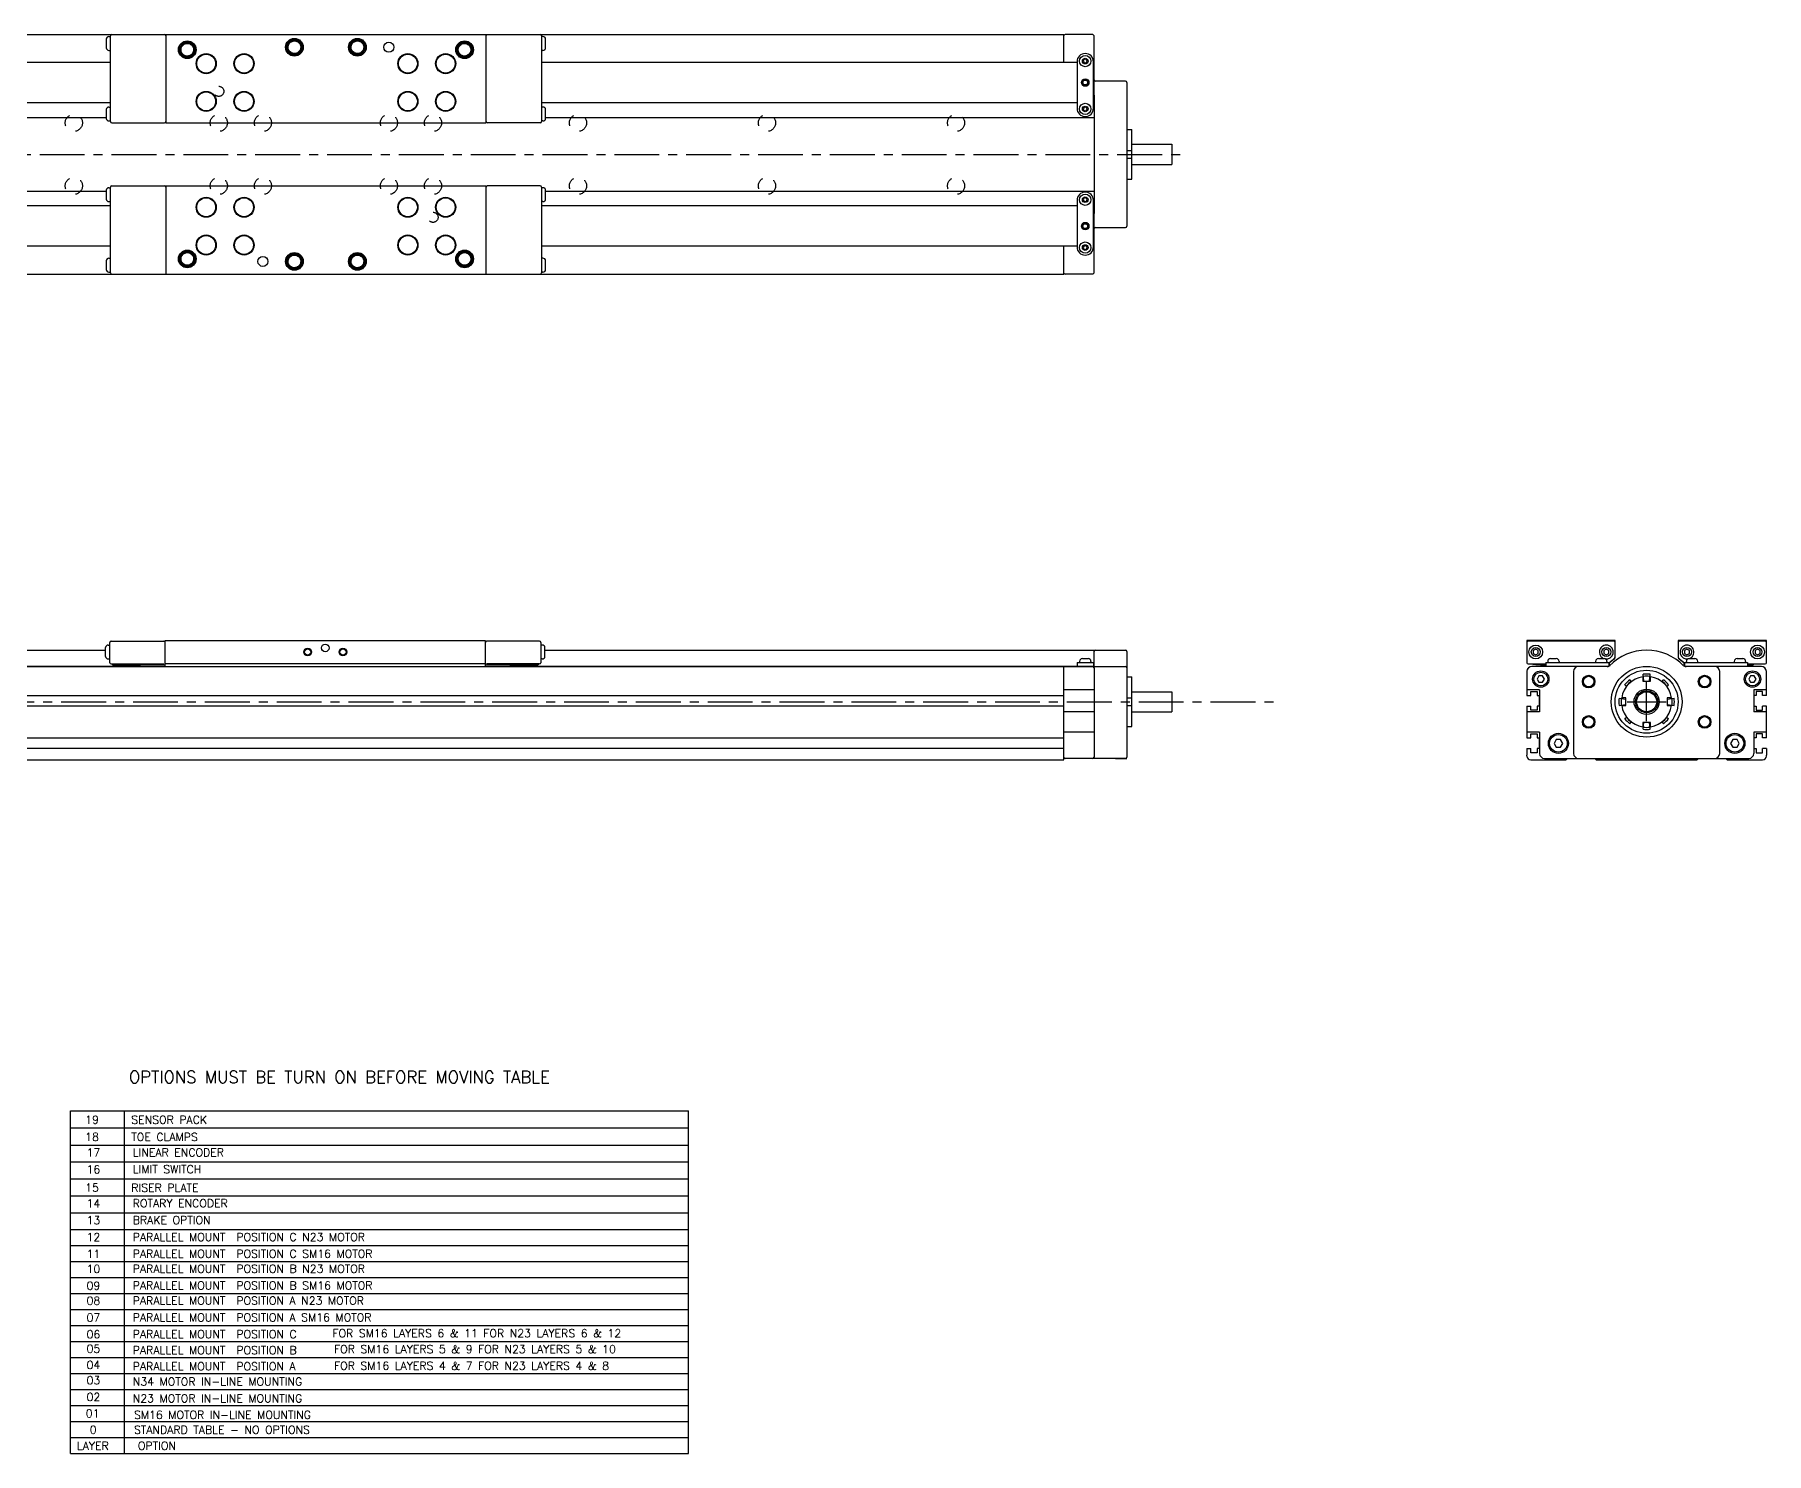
# Model space of a CAD drawing. Extents: x -3.5 to 44.4, y 2.1 to 24.3.
# Drawn here: x 17.36 to 44.4, y 2.09 to 24.26 of the extents above; entities that cross this region are included whole.
import ezdxf
from ezdxf.enums import TextEntityAlignment as Align

# ---------------------------------------------------------------- set-up
doc = ezdxf.new("R2010")
doc.units = 0
doc.header["$LTSCALE"] = 1.87
doc.header["$MEASUREMENT"] = 0
doc.linetypes.add('CENTER', pattern=[0.6, 0.375, -0.075, 0.075, -0.075])
doc.linetypes.add('HIDDEN', pattern=[0.2, 0.1, -0.1])
doc.layers.get('0').update_dxf_attribs({"linetype": 'CONTINUOUS'})
doc.styles.add('ROMANS', font='ROMANS')

msp = doc.modelspace()

# ---------------------------------------------------------------- linework, layer by layer
for p, q in [((10.38, 24.258), (33.431, 24.258)), ((18.474, 24.189), (18.474, 24.051)), ((18.515, 24.229), (18.539, 24.229)), ((18.539, 22.9), (18.539, 24.238)), ((19.405, 24.258), (19.405, 22.88)), ((24.405, 24.258), (24.405, 22.88)), ((25.271, 24.238), (25.271, 22.9)), ((25.295, 24.229), (25.271, 24.229)), ((25.336, 24.051), (25.336, 24.189)), ((33.431, 23.825), (33.431, 24.258)), ((33.883, 24.258), (33.45, 24.258)), ((33.903, 23.316), (33.903, 24.238)), ((18.539, 23.825), (10.173, 23.825)), ((18.515, 24.012), (18.539, 24.012)), ((19.622, 24.022), (19.641, 24.022)), ((21.295, 24.061), (21.315, 24.061)), ((22.279, 24.061), (22.299, 24.061)), ((23.952, 24.022), (23.972, 24.022)), ((25.295, 24.012), (25.271, 24.012)), ((33.637, 23.825), (25.271, 23.825)), ((33.637, 23.835), (33.637, 23.107)), ((33.748, 23.874), (33.731, 23.845)), ((33.731, 23.845), (33.748, 23.815)), ((33.782, 23.874), (33.748, 23.874)), ((33.748, 23.815), (33.782, 23.815)), ((33.765, 23.963), (33.765, 23.963)), ((33.799, 23.845), (33.782, 23.874)), ((33.782, 23.815), (33.799, 23.845)), ((33.893, 23.107), (33.893, 23.835)), ((33.893, 23.71), (33.903, 23.705)), ((33.903, 23.316), (33.893, 23.311)), ((33.903, 23.313), (33.903, 21.463)), ((34.395, 23.53), (33.923, 23.53)), ((34.415, 23.51), (34.415, 21.266)), ((18.539, 23.195), (10.173, 23.195)), ((18.474, 23.087), (18.474, 22.949)), ((18.515, 23.126), (18.539, 23.126)), ((33.637, 23.195), (25.271, 23.195)), ((25.295, 23.126), (25.271, 23.126)), ((25.336, 22.949), (25.336, 23.087)), ((33.748, 23.126), (33.731, 23.097)), ((33.731, 23.097), (33.748, 23.067)), ((33.782, 23.126), (33.748, 23.126)), ((33.748, 23.067), (33.782, 23.067)), ((33.799, 23.097), (33.782, 23.126)), ((33.782, 23.067), (33.799, 23.097)), ((33.903, 23.195), (33.893, 23.195)), ((9.907, 22.961), (18.474, 22.961)), ((18.515, 22.91), (18.539, 22.91)), ((18.559, 22.88), (19.386, 22.88)), ((19.405, 22.88), (24.405, 22.88)), ((25.252, 22.88), (24.425, 22.88)), ((25.295, 22.91), (25.271, 22.91)), ((25.336, 22.961), (33.903, 22.961)), ((33.765, 22.979), (33.765, 22.979)), ((34.415, 22.777), (34.493, 22.777)), ((34.493, 21.999), (34.493, 22.777)), ((34.493, 22.546), (35.119, 22.546)), ((35.119, 22.546), (35.119, 22.231)), ((34.415, 22.447), (34.493, 22.447)), ((34.415, 22.329), (34.493, 22.329)), ((34.493, 22.231), (35.119, 22.231)), ((34.415, 21.999), (34.493, 21.999)), ((9.907, 21.815), (18.474, 21.815)), ((18.474, 21.827), (18.474, 21.689)), ((18.515, 21.866), (18.539, 21.866)), ((18.515, 21.65), (18.539, 21.65)), ((18.539, 20.538), (18.539, 21.876)), ((18.559, 21.896), (19.386, 21.896)), ((19.405, 21.896), (19.405, 20.518)), ((19.405, 21.896), (24.405, 21.896)), ((24.405, 21.896), (24.405, 20.518)), ((25.252, 21.896), (24.425, 21.896)), ((25.271, 21.876), (25.271, 20.538)), ((25.295, 21.866), (25.271, 21.866)), ((25.295, 21.65), (25.271, 21.65)), ((25.336, 21.689), (25.336, 21.827)), ((25.336, 21.815), (33.903, 21.815)), ((33.637, 21.67), (33.637, 20.941)), ((33.748, 21.709), (33.731, 21.679)), ((33.731, 21.679), (33.748, 21.65)), ((33.782, 21.709), (33.748, 21.709)), ((33.748, 21.65), (33.782, 21.65)), ((33.765, 21.798), (33.765, 21.798)), ((33.799, 21.679), (33.782, 21.709)), ((33.782, 21.65), (33.799, 21.679)), ((33.893, 20.941), (33.893, 21.67)), ((18.539, 21.581), (10.173, 21.581)), ((33.637, 21.581), (25.271, 21.581)), ((33.903, 21.581), (33.893, 21.581)), ((33.893, 21.466), (33.903, 21.461)), ((33.903, 20.538), (33.903, 21.461)), ((33.923, 21.246), (34.395, 21.246)), ((18.539, 20.951), (10.173, 20.951)), ((33.637, 20.951), (25.271, 20.951)), ((33.431, 20.518), (33.431, 20.951)), ((33.748, 20.961), (33.731, 20.931)), ((33.731, 20.931), (33.748, 20.902)), ((33.782, 20.961), (33.748, 20.961)), ((33.748, 20.902), (33.782, 20.902)), ((33.799, 20.931), (33.782, 20.961)), ((33.782, 20.902), (33.799, 20.931)), ((33.903, 21.071), (33.893, 21.066)), ((18.474, 20.725), (18.474, 20.587)), ((18.515, 20.764), (18.539, 20.764)), ((19.622, 20.754), (19.641, 20.754)), ((21.295, 20.715), (21.315, 20.715)), ((22.279, 20.715), (22.299, 20.715)), ((23.952, 20.754), (23.972, 20.754)), ((25.295, 20.764), (25.271, 20.764)), ((25.336, 20.587), (25.336, 20.725)), ((33.765, 20.813), (33.765, 20.813)), ((10.38, 20.518), (33.431, 20.518)), ((18.515, 20.548), (18.539, 20.548)), ((25.295, 20.548), (25.271, 20.548)), ((33.883, 20.518), (33.45, 20.518)), ((9.848, 14.643), (18.464, 14.643)), ((18.464, 14.544), (18.464, 14.682)), ((18.506, 14.722), (18.529, 14.722)), ((18.529, 14.446), (18.529, 14.761)), ((18.549, 14.781), (19.376, 14.781)), ((19.395, 14.387), (19.395, 14.791)), ((19.395, 14.791), (24.395, 14.791)), ((24.395, 14.791), (24.395, 14.387)), ((25.242, 14.781), (24.415, 14.781)), ((25.262, 14.761), (25.262, 14.446)), ((25.285, 14.722), (25.262, 14.722)), ((25.326, 14.544), (25.326, 14.682)), ((25.326, 14.643), (33.903, 14.643)), ((33.903, 14.387), (33.903, 14.643)), ((33.923, 14.643), (34.395, 14.643)), ((34.415, 14.623), (34.415, 12.97)), ((40.664, 14.791), (40.664, 14.446)), ((42.042, 14.791), (40.664, 14.791)), ((42.022, 14.781), (40.684, 14.781)), ((40.802, 14.659), (40.763, 14.636)), ((40.763, 14.636), (40.763, 14.591)), ((40.841, 14.636), (40.802, 14.659)), ((40.841, 14.591), (40.841, 14.636)), ((41.904, 14.659), (41.865, 14.636)), ((41.865, 14.636), (41.865, 14.591)), ((41.944, 14.636), (41.904, 14.659)), ((41.944, 14.591), (41.944, 14.636)), ((42.042, 14.534), (42.042, 14.791)), ((43.026, 14.791), (43.026, 14.534)), ((44.404, 14.791), (43.026, 14.791)), ((44.385, 14.781), (43.046, 14.781)), ((43.164, 14.659), (43.125, 14.636)), ((43.125, 14.636), (43.125, 14.591)), ((43.203, 14.636), (43.164, 14.659)), ((43.203, 14.591), (43.203, 14.636)), ((44.266, 14.659), (44.227, 14.636)), ((44.227, 14.636), (44.227, 14.591)), ((44.306, 14.636), (44.266, 14.659)), ((44.306, 14.591), (44.306, 14.636)), ((44.404, 14.446), (44.404, 14.791)), ((9.848, 14.387), (34.395, 14.387)), ((9.907, 14.392), (18.897, 14.392)), ((18.506, 14.505), (18.529, 14.505)), ((18.549, 14.426), (19.376, 14.426)), ((18.573, 14.426), (18.573, 14.412)), ((18.573, 14.412), (19.383, 14.412)), ((19.007, 14.412), (19.004, 14.411)), ((19.022, 14.412), (19.006, 14.406)), ((24.395, 14.426), (19.395, 14.426)), ((24.408, 14.412), (25.218, 14.412)), ((25.242, 14.426), (24.415, 14.426)), ((24.778, 14.406), (24.762, 14.412)), ((24.78, 14.411), (24.777, 14.412)), ((24.887, 14.392), (33.903, 14.392)), ((25.218, 14.426), (25.218, 14.412)), ((25.285, 14.505), (25.262, 14.505)), ((33.431, 12.928), (33.431, 14.387)), ((33.637, 14.451), (33.893, 14.451)), ((33.637, 14.451), (33.637, 14.392)), ((33.667, 14.387), (33.667, 14.392)), ((33.677, 14.467), (33.677, 14.451)), ((33.716, 14.392), (33.716, 14.387)), ((33.72, 14.51), (33.811, 14.51)), ((33.814, 14.392), (33.814, 14.387)), ((33.854, 14.467), (33.854, 14.451)), ((33.893, 14.451), (33.893, 14.392)), ((33.903, 14.367), (33.903, 12.97)), ((40.684, 14.426), (40.959, 14.426)), ((41.928, 14.387), (40.743, 14.387)), ((40.763, 14.591), (40.802, 14.568)), ((40.768, 14.423), (40.777, 14.422)), ((40.802, 14.568), (40.841, 14.591)), ((40.861, 14.419), (40.861, 14.417)), ((40.876, 14.412), (40.876, 14.418)), ((40.876, 14.412), (40.959, 14.412)), ((40.879, 14.426), (40.879, 14.412)), ((40.959, 14.451), (40.959, 14.392)), ((40.959, 14.451), (41.944, 14.451)), ((40.959, 14.392), (41.942, 14.392)), ((40.989, 14.467), (40.989, 14.451)), ((41.028, 14.392), (41.028, 14.387)), ((41.032, 14.51), (41.123, 14.51)), ((41.127, 14.392), (41.127, 14.387)), ((41.166, 14.467), (41.166, 14.451)), ((41.218, 14.387), (41.218, 14.392)), ((41.607, 14.387), (41.607, 14.392)), ((41.727, 14.387), (41.727, 14.392)), ((41.737, 14.467), (41.737, 14.451)), ((41.776, 14.392), (41.776, 14.387)), ((41.78, 14.51), (41.871, 14.51)), ((41.865, 14.591), (41.904, 14.568)), ((41.875, 14.392), (41.875, 14.387)), ((41.904, 14.568), (41.944, 14.591)), ((41.914, 14.467), (41.914, 14.451)), ((41.944, 14.442), (42.035, 14.519)), ((41.944, 14.451), (41.944, 14.393)), ((41.949, 14.412), (41.944, 14.412)), ((42.028, 14.503), (41.949, 14.437)), ((41.949, 14.446), (41.949, 14.412)), ((43.033, 14.519), (43.125, 14.442)), ((43.121, 14.436), (43.04, 14.503)), ((43.12, 14.412), (43.12, 14.436)), ((43.12, 14.412), (43.125, 14.412)), ((43.123, 14.444), (43.123, 14.412)), ((43.125, 14.591), (43.164, 14.568)), ((43.125, 14.451), (43.125, 14.393)), ((43.125, 14.451), (44.109, 14.451)), ((43.126, 14.392), (44.109, 14.392)), ((44.326, 14.387), (43.141, 14.387)), ((43.154, 14.467), (43.154, 14.451)), ((43.164, 14.568), (43.203, 14.591)), ((43.194, 14.392), (43.194, 14.387)), ((43.198, 14.51), (43.288, 14.51)), ((43.292, 14.392), (43.292, 14.387)), ((43.331, 14.467), (43.331, 14.451)), ((43.341, 14.387), (43.341, 14.392)), ((43.462, 14.387), (43.462, 14.392)), ((43.851, 14.387), (43.851, 14.392)), ((43.902, 14.467), (43.902, 14.451)), ((43.942, 14.392), (43.942, 14.387)), ((43.946, 14.51), (44.036, 14.51)), ((44.04, 14.392), (44.04, 14.387)), ((44.079, 14.467), (44.079, 14.451)), ((44.109, 14.451), (44.109, 14.392)), ((44.109, 14.426), (44.385, 14.426)), ((44.109, 14.412), (44.193, 14.412)), ((44.193, 14.426), (44.193, 14.412)), ((44.193, 14.417), (44.207, 14.417)), ((44.207, 14.426), (44.207, 14.417)), ((44.227, 14.591), (44.266, 14.568)), ((44.266, 14.568), (44.306, 14.591)), ((34.415, 14.225), (34.493, 14.225)), ((34.493, 13.447), (34.493, 14.225)), ((40.664, 14.308), (40.664, 13.933)), ((40.852, 14.239), (40.824, 14.19)), ((40.824, 14.19), (40.852, 14.141)), ((40.909, 14.239), (40.852, 14.239)), ((40.852, 14.141), (40.909, 14.141)), ((40.937, 14.19), (40.909, 14.239)), ((40.909, 14.141), (40.937, 14.19)), ((41.392, 14.308), (41.392, 13.029)), ((42.191, 14.099), (42.222, 14.075)), ((42.271, 14.179), (42.295, 14.148)), ((42.475, 14.225), (42.475, 14.159)), ((42.475, 14.159), (42.593, 14.159)), ((42.492, 14.159), (42.478, 14.265)), ((42.577, 14.159), (42.591, 14.265)), ((42.593, 14.159), (42.593, 14.225)), ((42.774, 14.148), (42.798, 14.179)), ((42.846, 14.075), (42.878, 14.099)), ((43.676, 13.029), (43.676, 14.308)), ((44.159, 14.239), (44.131, 14.19)), ((44.131, 14.19), (44.159, 14.141)), ((44.216, 14.239), (44.159, 14.239)), ((44.159, 14.141), (44.216, 14.141)), ((44.245, 14.19), (44.216, 14.239)), ((44.216, 14.141), (44.245, 14.19)), ((44.404, 13.933), (44.404, 14.308)), ((10.38, 13.932), (33.431, 13.932)), ((33.903, 14.021), (33.431, 14.021)), ((34.415, 13.895), (34.493, 13.895)), ((34.493, 13.993), (35.119, 13.993)), ((35.119, 13.993), (35.119, 13.678)), ((40.861, 14.021), (40.664, 14.021)), ((40.861, 14.021), (40.861, 13.678)), ((42.105, 13.892), (42.211, 13.878)), ((42.211, 13.895), (42.145, 13.895)), ((42.211, 13.777), (42.211, 13.895)), ((42.474, 14.023), (42.474, 14.003)), ((42.474, 14.003), (42.594, 14.003)), ((42.594, 14.023), (42.594, 14.003)), ((42.923, 13.895), (42.857, 13.895)), ((42.857, 13.895), (42.857, 13.777)), ((42.857, 13.878), (42.964, 13.892)), ((44.207, 14.021), (44.207, 13.678)), ((44.404, 14.021), (44.207, 14.021)), ((33.431, 13.767), (10.38, 13.767)), ((33.903, 13.678), (33.431, 13.678)), ((34.415, 13.777), (34.493, 13.777)), ((34.493, 13.678), (35.119, 13.678)), ((40.664, 13.768), (40.664, 13.27)), ((40.861, 13.678), (40.664, 13.678)), ((42.105, 13.779), (42.211, 13.793)), ((42.145, 13.777), (42.211, 13.777)), ((42.191, 13.572), (42.222, 13.596)), ((42.846, 13.596), (42.878, 13.572)), ((42.857, 13.793), (42.964, 13.779)), ((42.857, 13.777), (42.923, 13.777)), ((44.404, 13.678), (44.207, 13.678)), ((44.404, 13.27), (44.404, 13.768)), ((10.38, 13.271), (33.431, 13.271)), ((33.903, 13.359), (33.431, 13.359)), ((34.415, 13.447), (34.493, 13.447)), ((40.861, 13.359), (40.664, 13.359)), ((40.861, 13.359), (40.861, 13.029)), ((42.271, 13.492), (42.295, 13.524)), ((42.593, 13.513), (42.475, 13.513)), ((42.475, 13.513), (42.475, 13.447)), ((42.478, 13.406), (42.492, 13.513)), ((42.591, 13.406), (42.577, 13.513)), ((42.593, 13.447), (42.593, 13.513)), ((42.774, 13.524), (42.798, 13.492)), ((44.207, 13.359), (44.207, 13.029)), ((44.404, 13.359), (44.207, 13.359)), ((33.431, 13.105), (10.38, 13.105)), ((40.664, 13.105), (40.664, 13.002)), ((40.664, 12.987), (40.664, 13.002)), ((41.122, 13.245), (41.088, 13.186)), ((41.088, 13.186), (41.122, 13.127)), ((41.19, 13.245), (41.122, 13.245)), ((41.122, 13.127), (41.19, 13.127)), ((41.224, 13.186), (41.19, 13.245)), ((41.19, 13.127), (41.224, 13.186)), ((43.878, 13.245), (43.844, 13.186)), ((43.844, 13.186), (43.878, 13.127)), ((43.946, 13.245), (43.878, 13.245)), ((43.878, 13.127), (43.946, 13.127)), ((43.98, 13.186), (43.946, 13.245)), ((43.946, 13.127), (43.98, 13.186)), ((44.404, 13.105), (44.404, 13.002)), ((44.404, 12.987), (44.404, 13.002)), ((10.38, 12.928), (33.431, 12.928)), ((34.395, 12.95), (33.45, 12.95)), ((34.238, 12.95), (34.415, 12.95)), ((40.723, 12.928), (41.266, 12.928)), ((40.94, 12.95), (44.129, 12.95)), ((41.296, 12.95), (41.28, 12.934)), ((41.741, 12.934), (41.725, 12.95)), ((41.755, 12.928), (43.313, 12.928)), ((43.343, 12.95), (43.327, 12.934)), ((43.788, 12.934), (43.772, 12.95)), ((43.802, 12.928), (44.345, 12.928)), ((17.917, 2.093), (17.917, 7.446)), ((17.917, 7.446), (27.57, 7.446)), ((18.758, 2.093), (18.758, 7.446)), ((27.57, 2.093), (27.57, 7.446)), ((17.917, 7.178), (27.57, 7.178)), ((17.917, 6.91), (27.57, 6.91)), ((17.917, 6.647), (27.57, 6.647)), ((17.917, 6.384), (27.57, 6.384)), ((17.917, 6.116), (27.57, 6.116)), ((17.917, 5.853), (27.57, 5.853)), ((17.917, 5.589), (27.57, 5.589)), ((17.917, 5.339), (27.57, 5.339)), ((17.917, 5.089), (27.57, 5.089)), ((17.917, 4.843), (27.57, 4.843)), ((17.917, 4.593), (27.57, 4.593)), ((17.917, 4.343), (27.57, 4.343)), ((17.917, 4.093), (27.57, 4.093)), ((17.917, 3.843), (27.57, 3.843)), ((17.917, 3.593), (27.57, 3.593)), ((17.917, 3.343), (27.57, 3.343)), ((17.917, 3.093), (27.57, 3.093)), ((17.917, 2.843), (27.57, 2.843)), ((17.917, 2.593), (27.57, 2.593)), ((17.917, 2.343), (27.57, 2.343)), ((17.917, 2.093), (27.57, 2.093))]:
    msp.add_line(p, q)
at = {"color": 2, "linetype": 'CENTER'}
for p, q in [((9.581, 22.388), (35.336, 22.388)), ((42.534, 13.53), (42.534, 14.142)), ((8.795, 13.836), (36.723, 13.836)), ((42.228, 13.836), (42.84, 13.836))]:
    msp.add_line(p, q, dxfattribs=at)
at = {"color": 7, "linetype": 'CONTINUOUS'}
for p, q in [((40.664, 13.933), (40.723, 13.933)), ((40.723, 13.998), (40.826, 13.998)), ((40.723, 13.933), (40.723, 13.998)), ((40.826, 13.998), (40.826, 13.933)), ((40.826, 13.933), (40.857, 13.933)), ((40.857, 13.933), (40.857, 13.768)), ((44.243, 13.933), (44.211, 13.933)), ((44.211, 13.933), (44.211, 13.768)), ((44.243, 13.998), (44.243, 13.933)), ((44.345, 13.998), (44.243, 13.998)), ((44.345, 13.933), (44.345, 13.998)), ((44.404, 13.933), (44.345, 13.933)), ((40.664, 13.768), (40.723, 13.768)), ((40.723, 13.703), (40.723, 13.768)), ((40.826, 13.703), (40.723, 13.703)), ((40.826, 13.768), (40.826, 13.703)), ((40.857, 13.768), (40.826, 13.768)), ((44.211, 13.768), (44.243, 13.768)), ((44.243, 13.768), (44.243, 13.703)), ((44.243, 13.703), (44.345, 13.703)), ((44.404, 13.768), (44.345, 13.768)), ((44.345, 13.703), (44.345, 13.768)), ((40.664, 13.27), (40.723, 13.27)), ((40.723, 13.335), (40.826, 13.335)), ((40.723, 13.27), (40.723, 13.335)), ((40.826, 13.335), (40.826, 13.27)), ((40.826, 13.27), (40.857, 13.27)), ((40.857, 13.27), (40.857, 13.105)), ((44.211, 13.27), (44.211, 13.105)), ((44.243, 13.27), (44.211, 13.27)), ((44.243, 13.335), (44.243, 13.27)), ((44.345, 13.335), (44.243, 13.335)), ((44.345, 13.27), (44.345, 13.335)), ((44.404, 13.27), (44.345, 13.27)), ((40.664, 13.105), (40.723, 13.105)), ((40.723, 13.04), (40.723, 13.105)), ((40.826, 13.04), (40.723, 13.04)), ((40.857, 13.105), (40.826, 13.105)), ((40.826, 13.105), (40.826, 13.04)), ((44.211, 13.105), (44.243, 13.105)), ((44.243, 13.105), (44.243, 13.04)), ((44.243, 13.04), (44.345, 13.04)), ((44.404, 13.105), (44.345, 13.105)), ((44.345, 13.04), (44.345, 13.105))]:
    msp.add_line(p, q, dxfattribs=at)
for points in [[(19.622, 24.022), (19.623, 24.039), (19.627, 24.055), (19.633, 24.071), (19.641, 24.086), (19.651, 24.1), (19.663, 24.112), (19.677, 24.122), (19.692, 24.13), (19.708, 24.136), (19.724, 24.139), (19.741, 24.14), (19.758, 24.139), (19.775, 24.135), (19.791, 24.129), (19.805, 24.12), (19.819, 24.11), (19.831, 24.098), (19.84, 24.084), (19.848, 24.069), (19.854, 24.053), (19.857, 24.036), (19.858, 24.019)], [(19.632, 24.022), (19.633, 24.038), (19.636, 24.053), (19.642, 24.068), (19.65, 24.082), (19.66, 24.095), (19.671, 24.106), (19.684, 24.115), (19.698, 24.122), (19.714, 24.127), (19.729, 24.13), (19.745, 24.13), (19.761, 24.128), (19.776, 24.124), (19.791, 24.117), (19.804, 24.109), (19.816, 24.099), (19.827, 24.086), (19.835, 24.073), (19.842, 24.058), (19.846, 24.043), (19.848, 24.027), (19.848, 24.011)], [(19.641, 24.022), (19.643, 24.037), (19.646, 24.051), (19.651, 24.065), (19.659, 24.078), (19.668, 24.089), (19.679, 24.099), (19.691, 24.108), (19.705, 24.114), (19.719, 24.118), (19.734, 24.12), (19.749, 24.12), (19.763, 24.118), (19.777, 24.113), (19.79, 24.106), (19.803, 24.098), (19.813, 24.088), (19.822, 24.076), (19.829, 24.063), (19.835, 24.049), (19.838, 24.034), (19.838, 24.019)], [(21.295, 24.061), (21.296, 24.078), (21.3, 24.095), (21.306, 24.111), (21.314, 24.126), (21.324, 24.139), (21.336, 24.151), (21.35, 24.161), (21.365, 24.169), (21.381, 24.175), (21.398, 24.178), (21.415, 24.179), (21.431, 24.178), (21.448, 24.174), (21.464, 24.168), (21.479, 24.16), (21.492, 24.149), (21.504, 24.137), (21.514, 24.123), (21.522, 24.108), (21.527, 24.092), (21.53, 24.075), (21.531, 24.059)], [(21.305, 24.061), (21.306, 24.077), (21.309, 24.093), (21.315, 24.108), (21.323, 24.121), (21.333, 24.134), (21.344, 24.145), (21.357, 24.154), (21.372, 24.161), (21.387, 24.166), (21.402, 24.169), (21.418, 24.169), (21.434, 24.168), (21.45, 24.163), (21.464, 24.157), (21.478, 24.148), (21.49, 24.138), (21.5, 24.126), (21.509, 24.112), (21.515, 24.098), (21.519, 24.082), (21.521, 24.067), (21.521, 24.051)], [(21.315, 24.061), (21.316, 24.076), (21.319, 24.091), (21.325, 24.104), (21.332, 24.117), (21.341, 24.129), (21.352, 24.139), (21.365, 24.147), (21.378, 24.153), (21.392, 24.158), (21.407, 24.16), (21.422, 24.159), (21.436, 24.157), (21.45, 24.152), (21.464, 24.146), (21.476, 24.137), (21.487, 24.127), (21.496, 24.115), (21.503, 24.102), (21.508, 24.088), (21.511, 24.074), (21.511, 24.059)], [(22.279, 24.061), (22.28, 24.078), (22.284, 24.095), (22.29, 24.111), (22.298, 24.126), (22.308, 24.139), (22.321, 24.151), (22.334, 24.161), (22.349, 24.169), (22.365, 24.175), (22.382, 24.178), (22.399, 24.179), (22.416, 24.178), (22.432, 24.174), (22.448, 24.168), (22.463, 24.16), (22.476, 24.149), (22.488, 24.137), (22.498, 24.123), (22.506, 24.108), (22.511, 24.092), (22.515, 24.075), (22.515, 24.059)], [(22.289, 24.061), (22.29, 24.077), (22.294, 24.093), (22.299, 24.108), (22.307, 24.121), (22.317, 24.134), (22.329, 24.145), (22.342, 24.154), (22.356, 24.161), (22.371, 24.166), (22.387, 24.169), (22.403, 24.169), (22.418, 24.168), (22.434, 24.163), (22.448, 24.157), (22.462, 24.148), (22.474, 24.138), (22.484, 24.126), (22.493, 24.112), (22.499, 24.098), (22.504, 24.082), (22.505, 24.067), (22.505, 24.051)], [(22.299, 24.061), (22.3, 24.076), (22.303, 24.091), (22.309, 24.104), (22.316, 24.117), (22.326, 24.129), (22.337, 24.139), (22.349, 24.147), (22.362, 24.153), (22.376, 24.158), (22.391, 24.16), (22.406, 24.159), (22.421, 24.157), (22.435, 24.152), (22.448, 24.146), (22.46, 24.137), (22.471, 24.127), (22.48, 24.115), (22.487, 24.102), (22.492, 24.088), (22.495, 24.074), (22.496, 24.059)], [(23.952, 24.022), (23.954, 24.039), (23.957, 24.055), (23.963, 24.071), (23.971, 24.086), (23.982, 24.1), (23.994, 24.112), (24.007, 24.122), (24.022, 24.13), (24.038, 24.136), (24.055, 24.139), (24.072, 24.14), (24.089, 24.139), (24.105, 24.135), (24.121, 24.129), (24.136, 24.12), (24.149, 24.11), (24.161, 24.098), (24.171, 24.084), (24.179, 24.069), (24.185, 24.053), (24.188, 24.036), (24.189, 24.019)], [(23.962, 24.022), (23.963, 24.038), (23.967, 24.053), (23.973, 24.068), (23.981, 24.082), (23.99, 24.095), (24.002, 24.106), (24.015, 24.115), (24.029, 24.122), (24.044, 24.127), (24.06, 24.13), (24.076, 24.13), (24.092, 24.128), (24.107, 24.124), (24.122, 24.117), (24.135, 24.109), (24.147, 24.099), (24.158, 24.086), (24.166, 24.073), (24.173, 24.058), (24.177, 24.043), (24.179, 24.027), (24.178, 24.011)], [(23.972, 24.022), (23.973, 24.037), (23.977, 24.051), (23.982, 24.065), (23.99, 24.078), (23.999, 24.089), (24.01, 24.099), (24.022, 24.108), (24.035, 24.114), (24.05, 24.118), (24.064, 24.12), (24.079, 24.12), (24.094, 24.118), (24.108, 24.113), (24.121, 24.106), (24.133, 24.098), (24.144, 24.088), (24.153, 24.076), (24.16, 24.063), (24.165, 24.049), (24.168, 24.034), (24.169, 24.019)], [(19.858, 24.019), (19.856, 24.002), (19.852, 23.986), (19.846, 23.97), (19.837, 23.955), (19.827, 23.942), (19.814, 23.93), (19.801, 23.921), (19.785, 23.913), (19.769, 23.908), (19.753, 23.905), (19.736, 23.904), (19.719, 23.906), (19.702, 23.91), (19.687, 23.917), (19.672, 23.925), (19.659, 23.936), (19.647, 23.948), (19.638, 23.963), (19.63, 23.978), (19.625, 23.994), (19.622, 24.011), (19.622, 24.022)], [(19.848, 24.011), (19.845, 23.996), (19.84, 23.981), (19.833, 23.966), (19.824, 23.953), (19.813, 23.942), (19.8, 23.932), (19.786, 23.924), (19.771, 23.918), (19.756, 23.915), (19.74, 23.914), (19.724, 23.915), (19.708, 23.918), (19.694, 23.924), (19.68, 23.932), (19.667, 23.942), (19.656, 23.953), (19.647, 23.966), (19.64, 23.981), (19.635, 23.996), (19.632, 24.011), (19.632, 24.022)], [(19.838, 24.019), (19.837, 24.005), (19.833, 23.99), (19.827, 23.977), (19.819, 23.964), (19.81, 23.953), (19.799, 23.943), (19.786, 23.935), (19.773, 23.929), (19.758, 23.925), (19.744, 23.924), (19.729, 23.924), (19.714, 23.927), (19.7, 23.932), (19.687, 23.939), (19.675, 23.948), (19.665, 23.958), (19.656, 23.97), (19.649, 23.983), (19.645, 23.997), (19.642, 24.012), (19.642, 24.022)], [(21.531, 24.059), (21.53, 24.042), (21.526, 24.025), (21.519, 24.009), (21.511, 23.995), (21.5, 23.981), (21.488, 23.97), (21.474, 23.96), (21.459, 23.952), (21.443, 23.947), (21.426, 23.944), (21.409, 23.943), (21.392, 23.945), (21.376, 23.949), (21.36, 23.956), (21.345, 23.965), (21.332, 23.975), (21.321, 23.988), (21.311, 24.002), (21.304, 24.017), (21.298, 24.033), (21.296, 24.05), (21.295, 24.061)], [(21.521, 24.051), (21.518, 24.035), (21.513, 24.02), (21.506, 24.006), (21.497, 23.993), (21.486, 23.981), (21.473, 23.971), (21.459, 23.963), (21.445, 23.958), (21.429, 23.954), (21.413, 23.953), (21.397, 23.954), (21.382, 23.958), (21.367, 23.963), (21.353, 23.971), (21.34, 23.981), (21.329, 23.993), (21.32, 24.006), (21.313, 24.02), (21.308, 24.035), (21.305, 24.051), (21.305, 24.061)], [(21.511, 24.059), (21.51, 24.044), (21.506, 24.03), (21.501, 24.016), (21.493, 24.003), (21.483, 23.992), (21.472, 23.982), (21.459, 23.974), (21.446, 23.969), (21.432, 23.965), (21.417, 23.963), (21.402, 23.964), (21.387, 23.966), (21.373, 23.971), (21.36, 23.978), (21.348, 23.987), (21.338, 23.998), (21.329, 24.01), (21.323, 24.023), (21.318, 24.037), (21.315, 24.051), (21.315, 24.061)], [(22.515, 24.059), (22.514, 24.042), (22.51, 24.025), (22.503, 24.009), (22.495, 23.995), (22.484, 23.981), (22.472, 23.97), (22.458, 23.96), (22.443, 23.952), (22.427, 23.947), (22.41, 23.944), (22.393, 23.943), (22.376, 23.945), (22.36, 23.949), (22.344, 23.956), (22.33, 23.965), (22.316, 23.975), (22.305, 23.988), (22.295, 24.002), (22.288, 24.017), (22.283, 24.033), (22.28, 24.05), (22.279, 24.061)], [(22.505, 24.051), (22.502, 24.035), (22.497, 24.02), (22.49, 24.006), (22.481, 23.993), (22.47, 23.981), (22.457, 23.971), (22.444, 23.963), (22.429, 23.958), (22.413, 23.954), (22.397, 23.953), (22.381, 23.954), (22.366, 23.958), (22.351, 23.963), (22.337, 23.971), (22.325, 23.981), (22.314, 23.993), (22.304, 24.006), (22.297, 24.02), (22.292, 24.035), (22.29, 24.051), (22.289, 24.061)], [(22.496, 24.059), (22.494, 24.044), (22.491, 24.03), (22.485, 24.016), (22.477, 24.003), (22.467, 23.992), (22.456, 23.982), (22.444, 23.974), (22.43, 23.969), (22.416, 23.965), (22.401, 23.963), (22.386, 23.964), (22.372, 23.966), (22.358, 23.971), (22.345, 23.978), (22.333, 23.987), (22.322, 23.998), (22.314, 24.01), (22.307, 24.023), (22.302, 24.037), (22.299, 24.051), (22.299, 24.061)], [(24.189, 24.019), (24.187, 24.002), (24.183, 23.986), (24.177, 23.97), (24.168, 23.955), (24.158, 23.942), (24.145, 23.93), (24.131, 23.921), (24.116, 23.913), (24.1, 23.908), (24.083, 23.905), (24.066, 23.904), (24.049, 23.906), (24.033, 23.91), (24.017, 23.917), (24.003, 23.925), (23.99, 23.936), (23.978, 23.948), (23.969, 23.963), (23.961, 23.978), (23.956, 23.994), (23.953, 24.011), (23.953, 24.022)], [(24.178, 24.011), (24.176, 23.996), (24.171, 23.981), (24.163, 23.966), (24.154, 23.953), (24.143, 23.942), (24.131, 23.932), (24.117, 23.924), (24.102, 23.918), (24.086, 23.915), (24.071, 23.914), (24.055, 23.915), (24.039, 23.918), (24.024, 23.924), (24.01, 23.932), (23.998, 23.942), (23.987, 23.953), (23.978, 23.966), (23.971, 23.981), (23.966, 23.996), (23.963, 24.011), (23.963, 24.022)], [(24.169, 24.019), (24.167, 24.005), (24.164, 23.99), (24.158, 23.977), (24.15, 23.964), (24.141, 23.953), (24.129, 23.943), (24.117, 23.935), (24.103, 23.929), (24.089, 23.925), (24.074, 23.924), (24.059, 23.924), (24.045, 23.927), (24.031, 23.932), (24.018, 23.939), (24.006, 23.948), (23.996, 23.958), (23.987, 23.97), (23.98, 23.983), (23.975, 23.997), (23.973, 24.012), (23.972, 24.022)], [(19.622, 20.754), (19.623, 20.771), (19.627, 20.788), (19.633, 20.804), (19.641, 20.819), (19.651, 20.832), (19.663, 20.844), (19.677, 20.854), (19.692, 20.862), (19.708, 20.868), (19.724, 20.871), (19.741, 20.872), (19.758, 20.871), (19.775, 20.867), (19.791, 20.861), (19.805, 20.853), (19.819, 20.842), (19.831, 20.83), (19.84, 20.816), (19.848, 20.801), (19.854, 20.785), (19.857, 20.768), (19.858, 20.751)], [(19.632, 20.754), (19.633, 20.77), (19.636, 20.786), (19.642, 20.801), (19.65, 20.814), (19.66, 20.827), (19.671, 20.838), (19.684, 20.847), (19.698, 20.854), (19.714, 20.859), (19.729, 20.862), (19.745, 20.862), (19.761, 20.86), (19.776, 20.856), (19.791, 20.85), (19.804, 20.841), (19.816, 20.831), (19.827, 20.819), (19.835, 20.805), (19.842, 20.791), (19.846, 20.775), (19.848, 20.76), (19.848, 20.744)], [(19.641, 20.754), (19.643, 20.769), (19.646, 20.783), (19.651, 20.797), (19.659, 20.81), (19.668, 20.822), (19.679, 20.832), (19.691, 20.84), (19.705, 20.846), (19.719, 20.85), (19.734, 20.852), (19.749, 20.852), (19.763, 20.85), (19.777, 20.845), (19.79, 20.839), (19.803, 20.83), (19.813, 20.82), (19.822, 20.808), (19.829, 20.795), (19.835, 20.781), (19.838, 20.767), (19.838, 20.752)], [(21.295, 20.715), (21.296, 20.732), (21.3, 20.748), (21.306, 20.764), (21.314, 20.779), (21.324, 20.793), (21.336, 20.805), (21.35, 20.815), (21.365, 20.823), (21.381, 20.829), (21.398, 20.832), (21.415, 20.833), (21.431, 20.832), (21.448, 20.828), (21.464, 20.822), (21.479, 20.813), (21.492, 20.803), (21.504, 20.791), (21.514, 20.777), (21.522, 20.762), (21.527, 20.746), (21.53, 20.729), (21.531, 20.712)], [(22.279, 20.715), (22.28, 20.732), (22.284, 20.748), (22.29, 20.764), (22.298, 20.779), (22.308, 20.793), (22.321, 20.805), (22.334, 20.815), (22.349, 20.823), (22.365, 20.829), (22.382, 20.832), (22.399, 20.833), (22.416, 20.832), (22.432, 20.828), (22.448, 20.822), (22.463, 20.813), (22.476, 20.803), (22.488, 20.791), (22.498, 20.777), (22.506, 20.762), (22.511, 20.746), (22.515, 20.729), (22.515, 20.712)], [(23.952, 20.754), (23.954, 20.771), (23.957, 20.788), (23.963, 20.804), (23.971, 20.819), (23.982, 20.832), (23.994, 20.844), (24.007, 20.854), (24.022, 20.862), (24.038, 20.868), (24.055, 20.871), (24.072, 20.872), (24.089, 20.871), (24.105, 20.867), (24.121, 20.861), (24.136, 20.853), (24.149, 20.842), (24.161, 20.83), (24.171, 20.816), (24.179, 20.801), (24.185, 20.785), (24.188, 20.768), (24.189, 20.751)], [(23.962, 20.754), (23.963, 20.77), (23.967, 20.786), (23.973, 20.801), (23.981, 20.814), (23.99, 20.827), (24.002, 20.838), (24.015, 20.847), (24.029, 20.854), (24.044, 20.859), (24.06, 20.862), (24.076, 20.862), (24.092, 20.86), (24.107, 20.856), (24.122, 20.85), (24.135, 20.841), (24.147, 20.831), (24.158, 20.819), (24.166, 20.805), (24.173, 20.791), (24.177, 20.775), (24.179, 20.76), (24.178, 20.744)], [(23.972, 20.754), (23.973, 20.769), (23.977, 20.783), (23.982, 20.797), (23.99, 20.81), (23.999, 20.822), (24.01, 20.832), (24.022, 20.84), (24.035, 20.846), (24.05, 20.85), (24.064, 20.852), (24.079, 20.852), (24.094, 20.85), (24.108, 20.845), (24.121, 20.839), (24.133, 20.83), (24.144, 20.82), (24.153, 20.808), (24.16, 20.795), (24.165, 20.781), (24.168, 20.767), (24.169, 20.752)], [(19.858, 20.751), (19.856, 20.735), (19.852, 20.718), (19.846, 20.702), (19.837, 20.688), (19.827, 20.674), (19.814, 20.663), (19.801, 20.653), (19.785, 20.645), (19.769, 20.64), (19.753, 20.637), (19.736, 20.636), (19.719, 20.638), (19.702, 20.642), (19.687, 20.649), (19.672, 20.658), (19.659, 20.668), (19.647, 20.681), (19.638, 20.695), (19.63, 20.71), (19.625, 20.726), (19.622, 20.743), (19.622, 20.754)], [(19.848, 20.744), (19.845, 20.728), (19.84, 20.713), (19.833, 20.699), (19.824, 20.686), (19.813, 20.674), (19.8, 20.664), (19.786, 20.656), (19.771, 20.651), (19.756, 20.647), (19.74, 20.646), (19.724, 20.647), (19.708, 20.651), (19.694, 20.656), (19.68, 20.664), (19.667, 20.674), (19.656, 20.686), (19.647, 20.699), (19.64, 20.713), (19.635, 20.728), (19.632, 20.744), (19.632, 20.754)], [(19.838, 20.752), (19.837, 20.737), (19.833, 20.723), (19.827, 20.709), (19.819, 20.696), (19.81, 20.685), (19.799, 20.675), (19.786, 20.667), (19.773, 20.661), (19.758, 20.658), (19.744, 20.656), (19.729, 20.656), (19.714, 20.659), (19.7, 20.664), (19.687, 20.671), (19.675, 20.68), (19.665, 20.691), (19.656, 20.703), (19.649, 20.716), (19.645, 20.73), (19.642, 20.744), (19.642, 20.754)], [(21.531, 20.712), (21.53, 20.695), (21.526, 20.679), (21.519, 20.663), (21.511, 20.648), (21.5, 20.635), (21.488, 20.623), (21.474, 20.614), (21.459, 20.606), (21.443, 20.6), (21.426, 20.597), (21.409, 20.597), (21.392, 20.599), (21.376, 20.603), (21.36, 20.609), (21.345, 20.618), (21.332, 20.629), (21.321, 20.641), (21.311, 20.655), (21.304, 20.671), (21.298, 20.687), (21.296, 20.704), (21.295, 20.715)], [(21.305, 20.715), (21.306, 20.731), (21.309, 20.746), (21.315, 20.761), (21.323, 20.775), (21.333, 20.788), (21.344, 20.799), (21.357, 20.808), (21.372, 20.815), (21.387, 20.82), (21.402, 20.823), (21.418, 20.823), (21.434, 20.821), (21.45, 20.817), (21.464, 20.81), (21.478, 20.802), (21.49, 20.791), (21.5, 20.779), (21.509, 20.766), (21.515, 20.751), (21.519, 20.736), (21.521, 20.72), (21.521, 20.704)], [(21.521, 20.704), (21.518, 20.689), (21.513, 20.673), (21.506, 20.659), (21.497, 20.646), (21.486, 20.635), (21.473, 20.625), (21.459, 20.617), (21.445, 20.611), (21.429, 20.608), (21.413, 20.607), (21.397, 20.608), (21.382, 20.611), (21.367, 20.617), (21.353, 20.625), (21.34, 20.635), (21.329, 20.646), (21.32, 20.659), (21.313, 20.673), (21.308, 20.689), (21.305, 20.704), (21.305, 20.715)], [(21.315, 20.715), (21.316, 20.73), (21.319, 20.744), (21.325, 20.758), (21.332, 20.771), (21.341, 20.782), (21.352, 20.792), (21.365, 20.801), (21.378, 20.807), (21.392, 20.811), (21.407, 20.813), (21.422, 20.813), (21.436, 20.811), (21.45, 20.806), (21.464, 20.799), (21.476, 20.791), (21.487, 20.78), (21.496, 20.769), (21.503, 20.756), (21.508, 20.742), (21.511, 20.727), (21.511, 20.712)], [(21.511, 20.712), (21.51, 20.698), (21.506, 20.683), (21.501, 20.67), (21.493, 20.657), (21.483, 20.646), (21.472, 20.636), (21.459, 20.628), (21.446, 20.622), (21.432, 20.618), (21.417, 20.617), (21.402, 20.617), (21.387, 20.62), (21.373, 20.625), (21.36, 20.632), (21.348, 20.641), (21.338, 20.651), (21.329, 20.663), (21.323, 20.676), (21.318, 20.69), (21.315, 20.705), (21.315, 20.715)], [(22.515, 20.712), (22.514, 20.695), (22.51, 20.679), (22.503, 20.663), (22.495, 20.648), (22.484, 20.635), (22.472, 20.623), (22.458, 20.614), (22.443, 20.606), (22.427, 20.6), (22.41, 20.597), (22.393, 20.597), (22.376, 20.599), (22.36, 20.603), (22.344, 20.609), (22.33, 20.618), (22.316, 20.629), (22.305, 20.641), (22.295, 20.655), (22.288, 20.671), (22.283, 20.687), (22.28, 20.704), (22.279, 20.715)], [(22.289, 20.715), (22.29, 20.731), (22.294, 20.746), (22.299, 20.761), (22.307, 20.775), (22.317, 20.788), (22.329, 20.799), (22.342, 20.808), (22.356, 20.815), (22.371, 20.82), (22.387, 20.823), (22.403, 20.823), (22.418, 20.821), (22.434, 20.817), (22.448, 20.81), (22.462, 20.802), (22.474, 20.791), (22.484, 20.779), (22.493, 20.766), (22.499, 20.751), (22.504, 20.736), (22.505, 20.72), (22.505, 20.704)], [(22.505, 20.704), (22.502, 20.689), (22.497, 20.673), (22.49, 20.659), (22.481, 20.646), (22.47, 20.635), (22.457, 20.625), (22.444, 20.617), (22.429, 20.611), (22.413, 20.608), (22.397, 20.607), (22.381, 20.608), (22.366, 20.611), (22.351, 20.617), (22.337, 20.625), (22.325, 20.635), (22.314, 20.646), (22.304, 20.659), (22.297, 20.673), (22.292, 20.689), (22.29, 20.704), (22.289, 20.715)], [(22.299, 20.715), (22.3, 20.73), (22.303, 20.744), (22.309, 20.758), (22.316, 20.771), (22.326, 20.782), (22.337, 20.792), (22.349, 20.801), (22.362, 20.807), (22.376, 20.811), (22.391, 20.813), (22.406, 20.813), (22.421, 20.811), (22.435, 20.806), (22.448, 20.799), (22.46, 20.791), (22.471, 20.78), (22.48, 20.769), (22.487, 20.756), (22.492, 20.742), (22.495, 20.727), (22.496, 20.712)], [(22.496, 20.712), (22.494, 20.698), (22.491, 20.683), (22.485, 20.67), (22.477, 20.657), (22.467, 20.646), (22.456, 20.636), (22.444, 20.628), (22.43, 20.622), (22.416, 20.618), (22.401, 20.617), (22.386, 20.617), (22.372, 20.62), (22.358, 20.625), (22.345, 20.632), (22.333, 20.641), (22.322, 20.651), (22.314, 20.663), (22.307, 20.676), (22.302, 20.69), (22.299, 20.705), (22.299, 20.715)], [(24.189, 20.751), (24.187, 20.735), (24.183, 20.718), (24.177, 20.702), (24.168, 20.688), (24.158, 20.674), (24.145, 20.663), (24.131, 20.653), (24.116, 20.645), (24.1, 20.64), (24.083, 20.637), (24.066, 20.636), (24.049, 20.638), (24.033, 20.642), (24.017, 20.649), (24.003, 20.658), (23.99, 20.668), (23.978, 20.681), (23.969, 20.695), (23.961, 20.71), (23.956, 20.726), (23.953, 20.743), (23.953, 20.754)], [(24.178, 20.744), (24.176, 20.728), (24.171, 20.713), (24.163, 20.699), (24.154, 20.686), (24.143, 20.674), (24.131, 20.664), (24.117, 20.656), (24.102, 20.651), (24.086, 20.647), (24.071, 20.646), (24.055, 20.647), (24.039, 20.651), (24.024, 20.656), (24.01, 20.664), (23.998, 20.674), (23.987, 20.686), (23.978, 20.699), (23.971, 20.713), (23.966, 20.728), (23.963, 20.744), (23.963, 20.754)], [(24.169, 20.752), (24.167, 20.737), (24.164, 20.723), (24.158, 20.709), (24.15, 20.696), (24.141, 20.685), (24.129, 20.675), (24.117, 20.667), (24.103, 20.661), (24.089, 20.658), (24.074, 20.656), (24.059, 20.656), (24.045, 20.659), (24.031, 20.664), (24.018, 20.671), (24.006, 20.68), (23.996, 20.691), (23.987, 20.703), (23.98, 20.716), (23.975, 20.73), (23.973, 20.744), (23.972, 20.754)], [(40.753, 14.426), (40.753, 14.426), (40.756, 14.425), (40.761, 14.424), (40.768, 14.423)], [(40.777, 14.422), (40.788, 14.421), (40.801, 14.42), (40.815, 14.419), (40.83, 14.418), (40.845, 14.417), (40.861, 14.417)], [(40.792, 14.426), (40.793, 14.426), (40.795, 14.425), (40.8, 14.424), (40.807, 14.423), (40.817, 14.422), (40.828, 14.421), (40.84, 14.42), (40.854, 14.419), (40.869, 14.418), (40.879, 14.418)]]:
    msp.add_lwpolyline(points)
for centre, radius in [((19.74, 24.022), 0.138), ((19.74, 24.022), 0.123), ((21.413, 24.061), 0.138), ((21.413, 24.061), 0.123), ((22.397, 24.061), 0.138), ((22.397, 24.061), 0.123), ((22.889, 24.061), 0.079), ((24.071, 24.022), 0.138), ((24.071, 24.022), 0.123), ((20.035, 23.805), 0.157), ((20.035, 23.805), 0.148), ((20.626, 23.805), 0.157), ((20.626, 23.805), 0.148), ((23.185, 23.805), 0.157), ((23.185, 23.805), 0.148), ((23.775, 23.805), 0.157), ((23.775, 23.805), 0.148), ((33.765, 23.845), 0.0886), ((33.765, 23.845), 0.0443), ((33.765, 23.51), 0.0591), ((33.765, 23.51), 0.0492), ((33.765, 23.51), 0.0374), ((20.035, 23.215), 0.157), ((20.035, 23.215), 0.148), ((20.626, 23.215), 0.157), ((20.626, 23.215), 0.148), ((23.185, 23.215), 0.157), ((23.185, 23.215), 0.148), ((23.775, 23.215), 0.157), ((23.775, 23.215), 0.148), ((33.765, 23.097), 0.0886), ((33.765, 23.097), 0.0443), ((20.035, 21.561), 0.157), ((20.035, 21.561), 0.148), ((20.626, 21.561), 0.157), ((20.626, 21.561), 0.148), ((23.185, 21.561), 0.157), ((23.185, 21.561), 0.148), ((23.775, 21.561), 0.157), ((23.775, 21.561), 0.148), ((33.765, 21.679), 0.0886), ((33.765, 21.679), 0.0443), ((20.035, 20.971), 0.157), ((20.035, 20.971), 0.148), ((20.626, 20.971), 0.157), ((20.626, 20.971), 0.148), ((23.185, 20.971), 0.157), ((23.185, 20.971), 0.148), ((23.775, 20.971), 0.157), ((23.775, 20.971), 0.148), ((33.765, 21.266), 0.0591), ((33.765, 21.266), 0.0492), ((33.765, 21.266), 0.0374), ((19.74, 20.754), 0.138), ((19.74, 20.754), 0.123), ((21.413, 20.715), 0.138), ((21.413, 20.715), 0.123), ((22.397, 20.715), 0.138), ((22.397, 20.715), 0.123), ((24.071, 20.754), 0.138), ((24.071, 20.754), 0.123), ((33.765, 20.931), 0.0886), ((33.765, 20.931), 0.0443), ((20.921, 20.715), 0.079), ((21.62, 14.613), 0.0591), ((21.62, 14.613), 0.0492), ((21.895, 14.676), 0.0591), ((22.171, 14.613), 0.0591), ((22.171, 14.613), 0.0492), ((40.802, 14.613), 0.108), ((40.802, 14.613), 0.0689), ((41.904, 14.613), 0.0689), ((43.164, 14.613), 0.0689), ((44.266, 14.613), 0.108), ((44.266, 14.613), 0.0689), ((42.534, 13.836), 0.553), ((40.881, 14.19), 0.128), ((40.881, 14.19), 0.108), ((41.629, 14.151), 0.0984), ((41.629, 14.151), 0.0827), ((42.534, 13.836), 0.492), ((43.44, 14.151), 0.0984), ((43.44, 14.151), 0.0827), ((44.188, 14.19), 0.128), ((44.188, 14.19), 0.108), ((42.534, 13.836), 0.197), ((42.534, 13.836), 0.173), ((42.534, 13.836), 0.157), ((41.629, 13.521), 0.0984), ((41.629, 13.521), 0.0827), ((43.44, 13.521), 0.0984), ((43.44, 13.521), 0.0827), ((41.156, 13.186), 0.157), ((41.156, 13.186), 0.138), ((43.912, 13.186), 0.157), ((43.912, 13.186), 0.138)]:
    msp.add_circle(centre, radius)
at = {"color": 4, "linetype": 'HIDDEN'}
for centre, radius in [((20.232, 23.372), 0.079), ((17.968, 22.88), 0.134), ((20.232, 22.88), 0.134), ((20.921, 22.88), 0.134), ((22.889, 22.88), 0.134), ((23.578, 22.88), 0.134), ((25.842, 22.88), 0.134), ((28.795, 22.88), 0.134), ((31.748, 22.88), 0.134), ((17.968, 21.896), 0.134), ((20.232, 21.896), 0.134), ((20.921, 21.896), 0.134), ((22.889, 21.896), 0.134), ((23.578, 21.896), 0.134), ((25.842, 21.896), 0.134), ((28.795, 21.896), 0.134), ((31.748, 21.896), 0.134), ((23.578, 21.404), 0.079)]:
    msp.add_circle(centre, radius, dxfattribs=at)
for centre, radius, start, end in [((18.515, 24.187), 0.0414, 90, 177.2056), ((18.559, 24.238), 0.0197, 90, 180), ((19.386, 24.238), 0.0197, 0, 90), ((24.425, 24.238), 0.0197, 90, 180), ((25.252, 24.238), 0.0197, 0, 90), ((25.295, 24.187), 0.0414, 2.7944, 90), ((33.45, 24.238), 0.0197, 90, 157.5), ((33.883, 24.238), 0.0197, 0, 90), ((18.515, 24.054), 0.0414, 182.7944, 270), ((25.295, 24.054), 0.0414, 270, 357.2056), ((33.765, 23.835), 0.128, 90, 180), ((33.765, 23.835), 0.128, 0, 90), ((33.923, 23.55), 0.0197, 180, 270), ((34.395, 23.51), 0.0197, 0, 90), ((18.515, 23.085), 0.0414, 90, 177.2056), ((25.295, 23.085), 0.0414, 2.7944, 90), ((33.765, 23.107), 0.128, 180, 270), ((33.765, 23.107), 0.128, 270, 0), ((18.515, 22.951), 0.0414, 182.7944, 270), ((18.559, 22.9), 0.0197, 180, 270), ((19.386, 22.9), 0.0197, 270, 0), ((24.425, 22.9), 0.0197, 180, 270), ((25.252, 22.9), 0.0197, 270, 0), ((25.295, 22.951), 0.0414, 270, 357.2056), ((18.515, 21.825), 0.0414, 90, 177.2056), ((18.515, 21.691), 0.0414, 182.7944, 270), ((18.559, 21.876), 0.0197, 90, 180), ((19.386, 21.876), 0.0197, 0, 90), ((24.425, 21.876), 0.0197, 90, 180), ((25.252, 21.876), 0.0197, 0, 90), ((25.295, 21.825), 0.0414, 2.7944, 90), ((25.295, 21.691), 0.0414, 270, 357.2056), ((33.765, 21.67), 0.128, 90, 180), ((33.765, 21.67), 0.128, 0, 90), ((33.923, 21.227), 0.0197, 90, 180), ((34.395, 21.266), 0.0197, 270, 0), ((33.765, 20.941), 0.128, 180, 270), ((33.765, 20.941), 0.128, 270, 0), ((18.515, 20.723), 0.0414, 90, 177.2056), ((18.515, 20.589), 0.0414, 182.7944, 270), ((25.295, 20.723), 0.0414, 2.7944, 90), ((25.295, 20.589), 0.0414, 270, 357.2056), ((18.559, 20.538), 0.0197, 180, 270), ((25.252, 20.538), 0.0197, 270, 0), ((33.45, 20.538), 0.0197, 202.5, 270), ((33.883, 20.538), 0.0197, 270, 0), ((18.506, 14.68), 0.0414, 90, 177.2056), ((18.549, 14.761), 0.0197, 90, 180), ((19.376, 14.761), 0.0197, 0, 90), ((24.415, 14.761), 0.0197, 90, 180), ((25.242, 14.761), 0.0197, 0, 90), ((25.285, 14.68), 0.0414, 2.7944, 90), ((33.923, 14.623), 0.0197, 90, 180), ((34.395, 14.623), 0.0197, 0, 90), ((40.684, 14.761), 0.0197, 90, 180), ((41.904, 14.613), 0.108, 260.818, 252.033), ((42.534, 13.836), 0.807, 44.2407, 135.7593), ((42.022, 14.761), 0.0197, 0, 90), ((43.046, 14.761), 0.0197, 90, 180), ((43.164, 14.613), 0.108, 287.967, 279.182), ((44.385, 14.761), 0.0197, 0, 90), ((18.506, 14.546), 0.0414, 182.7944, 270), ((18.549, 14.446), 0.0197, 180, 270), ((18.794, 14.466), 0.0625, 239.2833, 300.7167), ((18.897, 14.707), 0.315, 270, 290), ((18.897, 14.707), 0.32, 270, 290), ((24.887, 14.707), 0.32, 250, 270), ((24.887, 14.707), 0.315, 250, 270), ((24.998, 14.466), 0.0625, 239.2833, 300.7167), ((25.242, 14.446), 0.0197, 270, 0), ((25.285, 14.546), 0.0414, 270, 357.2056), ((33.45, 14.367), 0.0197, 90, 157.5), ((33.72, 14.467), 0.0433, 90, 180), ((33.811, 14.467), 0.0433, 0, 90), ((33.883, 14.367), 0.0197, 0, 90), ((34.395, 14.367), 0.0197, 0, 90), ((40.684, 14.446), 0.0197, 180, 270), ((40.743, 14.308), 0.0787, 90, 180), ((40.723, 14.315), 0.0591, 136.3107, 180), ((40.723, 14.315), 0.0591, 136.3107, 180), ((41.032, 14.467), 0.0433, 90, 180), ((41.123, 14.467), 0.0433, 0, 90), ((41.471, 14.308), 0.0787, 90, 180), ((41.78, 14.467), 0.0433, 90, 180), ((41.871, 14.467), 0.0433, 0, 90), ((41.92, 14.446), 0.0591, 270, 315.1572), ((41.928, 14.426), 0.0394, 270, 315.7593), ((42.003, 14.533), 0.0394, 310, 0), ((42.022, 14.534), 0.0197, 310, 0), ((43.046, 14.534), 0.0197, 180, 230), ((43.066, 14.533), 0.0394, 180, 230), ((43.149, 14.446), 0.0591, 224.8428, 270), ((43.141, 14.426), 0.0394, 224.2407, 270), ((43.146, 14.466), 0.0394, 230, 233.4328), ((43.198, 14.467), 0.0433, 90, 180), ((43.288, 14.467), 0.0433, 0, 90), ((43.597, 14.308), 0.0787, 0, 90), ((43.946, 14.467), 0.0433, 90, 180), ((44.036, 14.467), 0.0433, 0, 90), ((44.326, 14.308), 0.0787, 0, 90), ((44.385, 14.446), 0.0197, 270, 0), ((42.534, 13.836), 0.394, 98.6269, 171.3731), ((42.534, 13.836), 0.433, 127.5, 142.5), ((42.534, 13.836), 0.4, 127.5, 142.5), ((42.534, 13.836), 0.433, 82.5, 97.5), ((42.534, 13.836), 0.4, 82.5, 97.5), ((42.534, 13.836), 0.394, 8.6269, 81.3731), ((42.534, 13.836), 0.4, 37.5, 52.5), ((42.534, 13.836), 0.433, 37.5, 52.5), ((42.534, 13.836), 0.433, 172.5, 187.5), ((42.534, 13.836), 0.4, 172.5, 187.5), ((42.534, 13.836), 0.4, 352.5, 7.5), ((42.534, 13.836), 0.433, 352.5, 7.5), ((42.534, 13.836), 0.394, 188.6269, 261.3731), ((42.534, 13.836), 0.433, 217.5, 232.5), ((42.534, 13.836), 0.4, 217.5, 232.5), ((42.534, 13.836), 0.394, 278.6269, 351.3731), ((42.534, 13.836), 0.4, 307.5, 322.5), ((42.534, 13.836), 0.433, 307.5, 322.5), ((42.534, 13.836), 0.433, 262.5, 277.5), ((42.534, 13.836), 0.4, 262.5, 277.5), ((40.723, 12.987), 0.0591, 180, 270), ((40.94, 13.029), 0.0787, 180, 270), ((41.471, 13.029), 0.0787, 180, 270), ((43.597, 13.029), 0.0787, 270, 0), ((44.129, 13.029), 0.0787, 270, 0), ((44.345, 12.987), 0.0591, 270, 0), ((33.45, 12.97), 0.0197, 180, 270), ((33.883, 12.97), 0.0197, 270, 0), ((34.395, 12.97), 0.0197, 270, 0), ((41.266, 12.948), 0.0197, 270, 315), ((41.755, 12.948), 0.0197, 225, 270), ((43.313, 12.948), 0.0197, 270, 315), ((43.802, 12.948), 0.0197, 225, 270)]:
    msp.add_arc(centre, radius, start, end)

# ---------------------------------------------------------------- texts
at = {"style": 'ROMANS'}
for s, height, p in [('OPTIONS MUST BE TURN ON BEFORE MOVING TABLE', 0.188, (18.828, 7.879)), ('SENSOR PACK', 0.125, (18.865, 7.242)), ('TOE CLAMPS', 0.125, (18.865, 6.974)), ('LINEAR ENCODER', 0.125, (18.888, 6.732)), ('LIMIT SWITCH', 0.125, (18.888, 6.469)), ('RISER PLATE', 0.125, (18.865, 6.18)), ('ROTARY ENCODER', 0.125, (18.888, 5.938)), ('BRAKE OPTION', 0.125, (18.888, 5.675)), ('PARALLEL MOUNT  POSITION C N23 MOTOR', 0.125, (18.888, 5.411)), ('PARALLEL MOUNT  POSITION C SM16 MOTOR', 0.125, (18.888, 5.149)), ('PARALLEL MOUNT  POSITION B N23 MOTOR', 0.125, (18.888, 4.915)), ('PARALLEL MOUNT  POSITION B SM16 MOTOR', 0.125, (18.888, 4.653)), ('PARALLEL MOUNT  POSITION A N23 MOTOR', 0.125, (18.888, 4.417)), ('PARALLEL MOUNT  POSITION A SM16 MOTOR', 0.125, (18.888, 4.155)), ('PARALLEL MOUNT  POSITION C', 0.125, (18.888, 3.893)), ('FOR SM16 LAYERS 6 & 11 FOR N23 LAYERS 6 & 12', 0.125, (22.006, 3.907)), ('PARALLEL MOUNT  POSITION B', 0.125, (18.888, 3.643)), ('FOR SM16 LAYERS 5 & 9 FOR N23 LAYERS 5 & 10', 0.125, (22.031, 3.659)), ('FOR SM16 LAYERS 4 & 7 FOR N23 LAYERS 4 & 8', 0.125, (22.031, 3.399)), ('PARALLEL MOUNT  POSITION A', 0.125, (18.888, 3.391)), ('N34 MOTOR IN-LINE MOUNTING', 0.125, (18.888, 3.151)), ('N23 MOTOR IN-LINE MOUNTING', 0.125, (18.888, 2.89)), ('SM16 MOTOR IN-LINE MOUNTING', 0.125, (18.907, 2.633)), ('STANDARD TABLE - NO OPTIONS', 0.125, (18.907, 2.399)), ('LAYER', 0.125, (18.015, 2.15)), ('OPTION', 0.125, (18.968, 2.15))]:
    msp.add_text(s, height=height, dxfattribs=at).set_placement(p)
for s, p in [('19', (18.251, 7.244)), ('18', (18.251, 6.976)), ('17', (18.274, 6.73)), ('16', (18.274, 6.467)), ('15', (18.251, 6.182)), ('14', (18.274, 5.936)), ('13', (18.274, 5.672)), ('12', (18.274, 5.409)), ('11', (18.274, 5.147)), ('10', (18.274, 4.912)), ('09', (18.274, 4.65)), ('08', (18.274, 4.415)), ('07', (18.274, 4.153)), ('06', (18.274, 3.891)), ('05', (18.274, 3.665)), ('04', (18.274, 3.412)), ('03', (18.274, 3.172)), ('02', (18.274, 2.912)), ('01', (18.261, 2.654)), ('0', (18.271, 2.399))]:
    msp.add_text(s, height=0.125, dxfattribs=at).set_placement(p, align=Align.CENTER)

doc.saveas('drawing.dxf')
